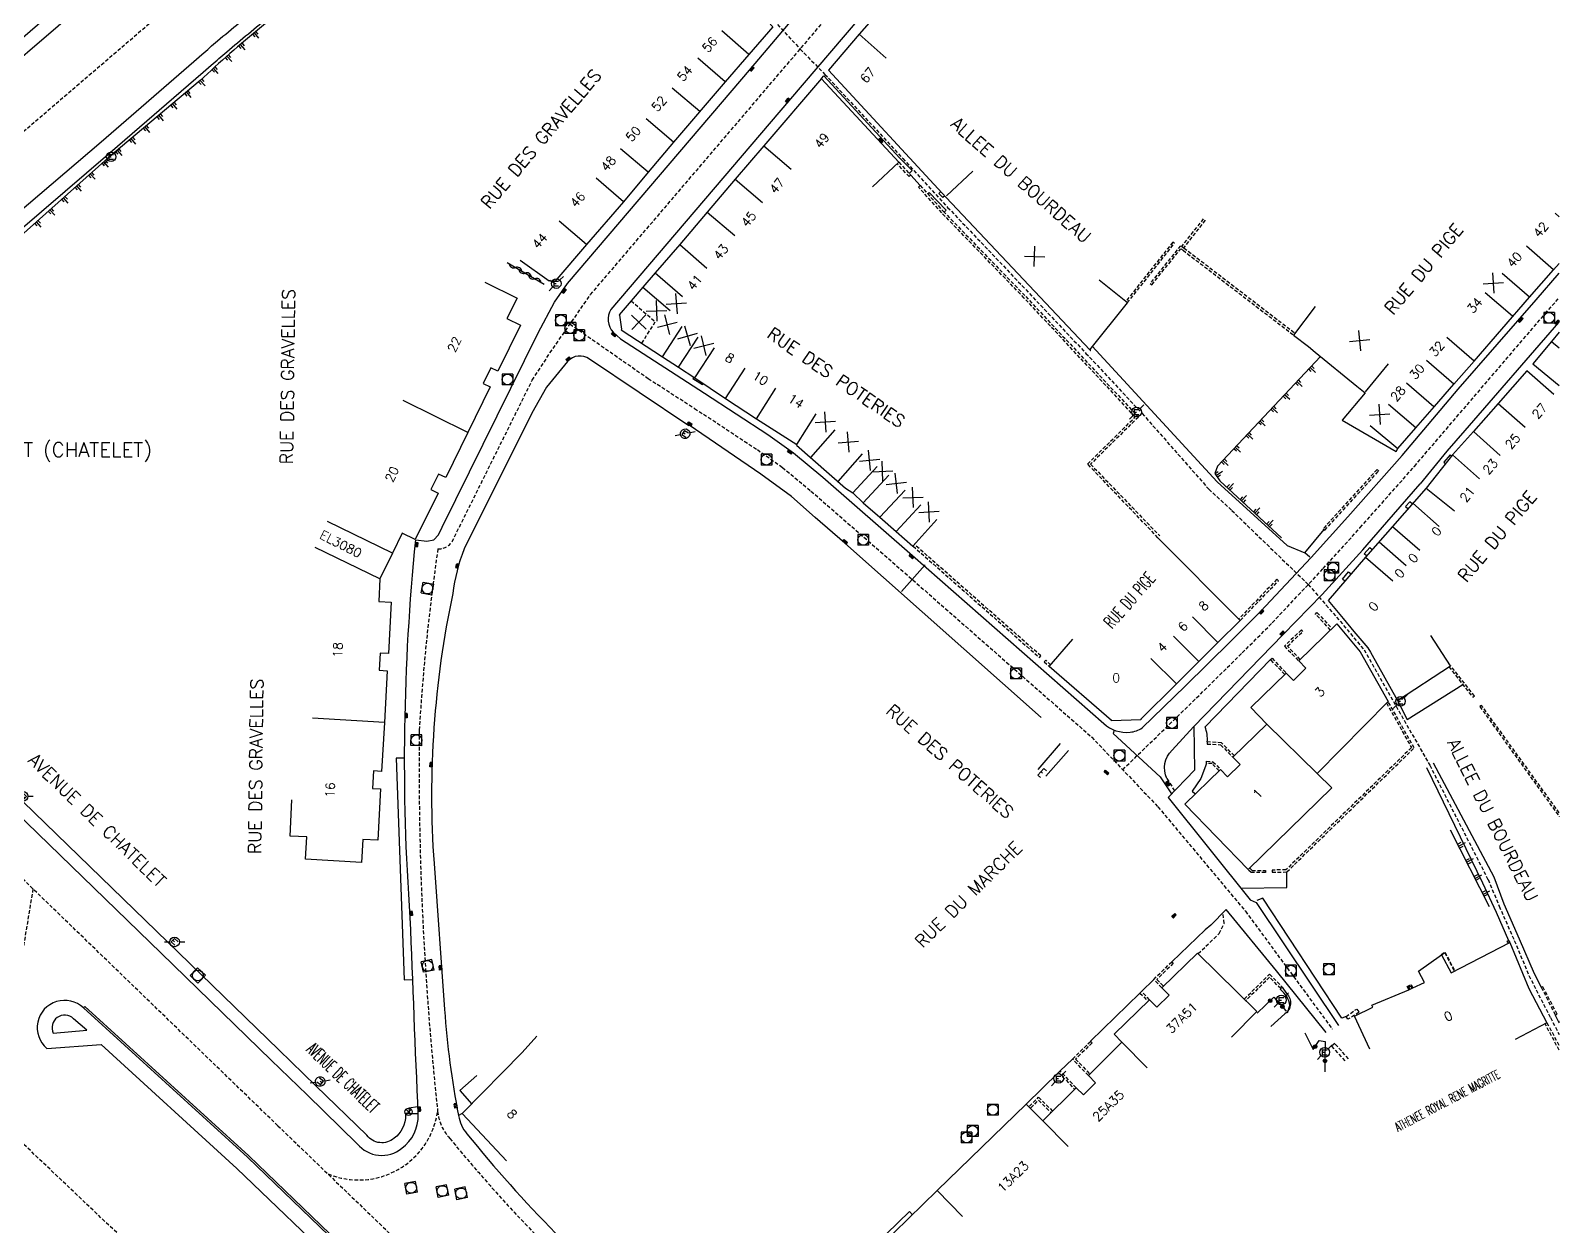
# Model space of a CAD drawing. Header units: millimetres. Extents: x 160000 to 161000, y 121000 to 122000.
# Drawn here: x 160788.1 to 161000, y 121656.1 to 121821.9 of the extents above; entities that cross this region are included whole.
import ezdxf
from ezdxf.enums import TextEntityAlignment as Align

# ---------------------------------------------------------------- set-up
doc = ezdxf.new("R2010")
doc.units = ezdxf.units.MM
doc.linetypes.add('DASHED', pattern=[0.75, 0.5, -0.25])
doc.layers.get('0').update_dxf_attribs({"linetype": 'CONTINUOUS'})
for name, color, linetype in [('W0001', 6, 'DASHED'), ('W0008', 7, 'CONTINUOUS'), ('W0100', 7, 'CONTINUOUS'), ('W0112', 1, 'DASHED'), ('W0211', 2, 'CONTINUOUS'), ('W0302', 3, 'CONTINUOUS'), ('W0310', 3, 'CONTINUOUS'), ('W0322', 7, 'CONTINUOUS'), ('W0334', 7, 'CONTINUOUS'), ('W0400', 7, 'CONTINUOUS'), ('W0420', 7, 'CONTINUOUS'), ('W0469', 7, 'CONTINUOUS'), ('W0471', 7, 'CONTINUOUS'), ('W0980', 7, 'CONTINUOUS'), ('W0984', 7, 'CONTINUOUS'), ('W0989', 7, 'CONTINUOUS'), ('W0991', 7, 'CONTINUOUS'), ('W1102', 7, 'CONTINUOUS')]:
    doc.layers.add(name, color=color, linetype=linetype)
doc.styles.get("Standard").update_dxf_attribs({"font": 'romans.shx', "width": 0.85})

# ---------------------------------------------------------------- blocks, each defined once
blk = doc.blocks.new('t211o')
at = {"color": 0, "linetype": 'Continuous'}
for p, q in [((-0.29, 0.5), (-0.29, 0)), ((0, 1), (0, 0)), ((0.29, 0.5), (0.29, 0))]:
    blk.add_line(p, q, dxfattribs=at)
blk = doc.blocks.new('T471')
for p, q in [((-0.333334, 0.333334), (-0.333334, -0.333334)), ((-0.333334, 0.333334), (0.333334, 0.333334)), ((-0.333334, 0), (0, 0)), ((0.500001, 0.500001), (1.000002, 1.000002)), ((-0.500001, -0.500001), (-1.000002, -1.000002)), ((-0.333334, -0.333334), (0.333334, -0.333334))]:
    blk.add_line(p, q)
blk.add_ellipse((0, 0), major_axis=(0.471405, 0.471405), ratio=1, start_param=5.4977871438, end_param=11.780972451)
blk = doc.blocks.new('T420')
for p, q in [((0.75, 0.75), (-0.75, 0.75)), ((-0.75, 0.75), (-0.75, -0.75)), ((0.75, 0.75), (0.75, -0.75)), ((0.75, -0.75), (-0.75, -0.75))]:
    blk.add_line(p, q)
blk.add_ellipse((0, 0), major_axis=(-0.53, 0.53), ratio=1, start_param=3.926991, end_param=10.210176)
blk = doc.blocks.new('T400')
for p, q in [((-0.15, 0.3), (0.15, 0.3)), ((-0.15, -0.25), (-0.15, 0.3)), ((-0.15, 0.15), (0.15, 0.15)), ((-0.15, 0), (0.15, 0)), ((0.15, 0.3), (0.15, -0.25)), ((-0.15, -0.15), (0.15, -0.15)), ((-0.15, -0.25), (-0.15, -0.3)), ((-0.15, -0.3), (0.15, -0.3)), ((0.15, -0.3), (0.15, -0.25))]:
    blk.add_line(p, q)
blk = doc.blocks.new('t991o')
at = {"color": 0, "linetype": 'Continuous'}
for p, q in [((-1, 1), (1, -1)), ((-1, -1), (1, 1))]:
    blk.add_line(p, q, dxfattribs=at)
blk = doc.blocks.new('t322o')
at = {"color": 0, "linetype": 'Continuous'}
for radius in [0.25, 0.15]:
    blk.add_circle((0, 0), radius, dxfattribs=at)
blk = doc.blocks.new('t310o')
at = {"color": 0, "linetype": 'Continuous'}
for centre, start, end in [((-0.5, 0.38), 216.8699, 323.1304), ((0.5, -0.37), 36.8699, 143.1303)]:
    blk.add_arc(centre, 0.625, start, end, dxfattribs=at)
blk = doc.blocks.new('T469')
at = {"color": 0, "linetype": 'Continuous', "flags": 128}
for points in [[(-0.35, 0.35), (0.35, -0.35)], [(-0.35, -0.35), (0.35, 0.35)]]:
    blk.add_lwpolyline(points, dxfattribs=at)
at = {"color": 0, "linetype": 'Continuous'}
blk.add_circle((0, 0), 0.5, dxfattribs=at)

msp = doc.modelspace()

# ---------------------------------------------------------------- linework, layer by layer
at = {"layer": 'W0001'}
for points in [[(160822.36, 121670.06), (160752.63, 121737.49), (160729.89, 121760.31), (160706.76, 121789.19), (160660.88, 121856.07), (160613.89, 121921.16), (160559.73, 122000, 0.083942)], [(160844.56, 121750, 0.248474), (160846.53, 121751.03), (160857.63, 121773.4), (160860.09, 121777.18), (160865.72, 121785.27), (160890.54, 121814.32), (160915.96, 121844.18), (160940.34, 121872.82), (160958.18, 121893.88), (160979.33, 121919.07)], [(160862.87, 121781.18), (160873.71, 121773.64), (160880.14, 121769.49), (160888.84, 121763.77), (160892.31, 121761.31), (160896.27, 121758.03), (160908.7, 121747.2), (160935.17, 121723.95, 0.001303), (160935.2, 121723.93), (160944.38, 121714.26), (160956.5, 121699.79), (160968.55, 121683.45)], [(160896.16, 121621.47), (160886.03, 121630.85, 0.037716), (160881.11, 121633.79, -0.05655), (160876.2, 121636.72, 0.000154), (160859.35, 121653.67, -0.022017), (160846.19, 121668.3, -0.158968), (160844.51, 121672.08, -0.029516), (160841.97, 121724.84, -0.022319), (160844.56, 121750)], [(160788.41, 121702.89), (160782.18, 121665.05, -0.453779), (160770.48, 121658.3), (160769.69, 121658.66), (160766.5, 121660), (160751.54, 121667.16), (160731.02, 121677.23), (160713.68, 121686.19), (160703.35, 121691.77), (160698.11, 121694.73), (160684.02, 121707.27)], [(160829.34, 121663.38, 0.491781), (160844.51, 121672.08, 0.491781)], [(160822.36, 121670.06), (160837.5, 121655.49, -0.322297), (160839.57, 121639.61, -0.408573), (160816.33, 121639.74)]]:
    msp.add_lwpolyline(points, format="xyb", dxfattribs=at)
at = {"layer": 'W0001', "flags": 128}
msp.add_lwpolyline([(160770.56, 121793.69), (160810.76, 121828.17), (160847.03, 121856.52)], dxfattribs=at)
at = {"layer": 'W0001'}
for points in [[(160867.76, 121848.55), (160882.47, 121832.63), (160894.78, 121819.29), (160898.21, 121815.79), (160909.01, 121804.12), (160915.22, 121797.35), (160920.89, 121791.41), (160934.39, 121777.12), (160942.2, 121768.77), (160951.43, 121758.28), (160954.61, 121755.34), (160965.22, 121745.08), (160969.62, 121739.99), (160972.95, 121736.03), (160982.06, 121720.02), (160990.14, 121704.17), (160991.68, 121700.5), (160993.78, 121695.72), (160995.81, 121690.87), (160996.81, 121688.89), (160998.78, 121685.05), (161000, 121682.69)], [(160979.93, 121761.45), (160998.06, 121782.62), (161000, 121784.84)], [(160939.49, 121719.41), (160949.72, 121729.35), (160956.06, 121735.6), (160960.22, 121739.77), (160967.29, 121747.28), (160972.41, 121752.96), (160979.93, 121761.45)], [(160816.33, 121639.74), (160783.19, 121671.23)]]:
    msp.add_lwpolyline(points, dxfattribs=at)
at = {"layer": 'W0008'}
for points in [[(160982.51, 121917.62), (160960.83, 121891.64), (160942.99, 121870.57), (160918.6, 121841.93), (160893.18, 121812.06), (160868.53, 121783.21, 0.319433), (160868.83, 121780.04), (160869.87, 121779.11), (160881.52, 121771.61), (160890.27, 121765.86), (160893.85, 121763.32), (160897.91, 121759.96), (160910.36, 121749.1), (160936.88, 121725.83, 0.222437), (160940.51, 121724.61, 0.128747), (160942.2, 121725.21), (160948.13, 121730.97), (160954.46, 121737.21), (160958.58, 121741.35), (160965.62, 121748.82), (160970.72, 121754.47), (160978.23, 121762.96)], [(160841.49, 121751.25), (160843.02, 121751.08), (160844.01, 121751.26), (160844.65, 121751.96), (160845.16, 121753.03), (160858.43, 121779.98), (160860.7, 121784.19), (160862.53, 121786.81), (160888.02, 121816.7), (160894.17, 121823.93), (160913.37, 121846.49), (160950.48, 121890.15), (160952.39, 121892.46, 0.155141), (160954.24, 121899.32, 0.20981), (160949.98, 121907.64, 0.217371), (160940.87, 121909.98), (160936.8, 121908.35), (160935.04, 121907.25), (160921.45, 121898.65), (160907.91, 121889.93), (160897.41, 121883.05), (160881.29, 121872.5)], [(160928.17, 121726.64), (160900.98, 121750.8), (160896.87, 121754.37), (160893.55, 121757.28), (160889.3, 121760.37), (160879.4, 121767.15), (160879.33, 121767.05), (160865.55, 121776.29, 0.404545), (160862.54, 121775.98), (160859.6, 121772.43), (160857.58, 121768.84), (160848.19, 121750)], [(160945.63, 121718.2, -0.330365), (160946.36, 121722.11), (160949.29, 121725.36), (160961.73, 121738.17), (160967.13, 121743.69), (160972.77, 121749.89), (160976.11, 121753.73), (160980.72, 121759.03)], [(160826.44, 121674.32), (160833.38, 121667.57, 0.419248), (160839.55, 121666.94, 0.246762), (160841.82, 121671.58, -0.000681), (160840.72, 121698.9, -0.043197), (160841.49, 121751.25)], [(160848.19, 121750, 0.066107), (160846.62, 121743.84, 0.07059), (160844.02, 121706.4), (160845.47, 121686.19, 0.030989), (160847.42, 121671.46, 0.140895), (160848.58, 121668.95, 0.02416), (160860.87, 121655.17, -0.00238), (160875.35, 121640.54, -0.000146)], [(160962.32, 121685.71), (160962.67, 121686.71, 0.190043), (160961.35, 121688.94), (160961.39, 121689.06)], [(160818.33, 121665.88), (160795.6, 121686.58), (160795.42, 121686.39, 1.025195), (160790.32, 121680.77)], [(160818.34, 121665.88), (160833.35, 121651.43, -0.2059), (160835.38, 121645.52), (160835.12, 121645.52, -0.387471), (160827.98, 121638.63, -0.257485), (160818.71, 121645.5)]]:
    msp.add_lwpolyline(points, format="xyb", dxfattribs=at)
at = {"layer": 'W0008', "flags": 128}
for points in [[(160775.77, 121787.61), (160797.85, 121806.45), (160810.72, 121817.55), (160811.83, 121818.54, -0.007066), (160814.01, 121820.43, -0.002609), (160820.02, 121825.44, -0.000048), (160828.86, 121832.72, -0.002604), (160829.03, 121832.85, -0.001658), (160832.74, 121835.82, -0.001107), (160838.31, 121840.24, -0.000556), (160843.39, 121844.23, -0.001358), (160845.47, 121845.85, -0.001431), (160848.3, 121848.03, -0.000708), (160854.03, 121852.42, -0.000768), (160858.65, 121855.92, -0.000946), (160862.4, 121858.76, -0.002163), (160865.94, 121861.39, -0.001104), (160872.92, 121866.52, -0.001607), (160874.47, 121867.65, -0.000465), (160879.87, 121871.54, -0.006435), (160880.93, 121872.27, -0.972995), (160880.94, 121872.26), (160880.94, 121872.26), (160881.29, 121872.5)], [(160777.09, 121786.08), (160799.13, 121804.96), (160812.02, 121816.07), (160813.14, 121817.07, -0.007066), (160815.28, 121818.92, -0.002609), (160821.28, 121823.92, -0.000048), (160830.12, 121831.2, -0.002604), (160830.26, 121831.32, -0.001658), (160833.96, 121834.28, -0.001107), (160839.53, 121838.69, -0.000556), (160844.6, 121842.68, -0.001358), (160846.68, 121844.3, -0.001431), (160849.5, 121846.47, -0.000708), (160855.23, 121850.85, -0.000768), (160859.83, 121854.35, -0.000946), (160863.58, 121857.18, -0.002163), (160867.11, 121859.81, -0.001104), (160874.08, 121864.93, -0.001607), (160875.63, 121866.05, -0.000465), (160881.02, 121869.94, -0.005137), (160881.83, 121870.5, 0.023772), (160881.99, 121870.6, 0.023772)]]:
    msp.add_lwpolyline(points, format="xyb", dxfattribs=at)
for points in [[(160799.41, 121831.6), (160764.2, 121801.1)], [(160800.72, 121830.09), (160765.36, 121799.75)]]:
    msp.add_lwpolyline(points, dxfattribs=at)
at = {"layer": 'W0008'}
for points in [[(160910.11, 121801.81), (160911.4, 121800.37)], [(160978.23, 121762.96), (160985.98, 121772.15), (160996.79, 121784.53), (161000, 121788.22)], [(161000, 121781.48), (160999.92, 121781.39), (160986.94, 121766.43), (160984.43, 121763.57), (160980.72, 121759.03)], [(160935.26, 121778.11), (160952.57, 121759.32), (160962.31, 121750.5), (160964.74, 121749.48)], [(160826.44, 121674.32), (160821.45, 121679.15), (160806.2, 121693.96), (160784.41, 121715.09), (160756.88, 121741.8)], [(160970.06, 121740.36), (160971.54, 121738.56)], [(160981.61, 121719.7), (160989.35, 121703.74), (160991.26, 121699.67), (160992.99, 121695.74)], [(160982.51, 121720.35), (160990.96, 121704.56), (160992.35, 121700.81), (160994.44, 121695.95), (160996.53, 121691.17), (160997.52, 121689.26)], [(160967.7, 121682.97), (160960.79, 121691.55), (160953.82, 121700.02), (160951.72, 121697.87), (160950.9, 121697.23), (160946.29, 121692.79)], [(160943.79, 121690.35), (160942.08, 121688.67)], [(160941.88, 121688.45), (160935.04, 121681.76)], [(160999.46, 121685.4), (160999.92, 121684.48)], [(160932.53, 121679.3), (160930.81, 121677.65)], [(160930.6, 121677.44), (160926.1, 121673.06)], [(160895.49, 121644.11), (160909.92, 121658.16), (160910.35, 121657.72)]]:
    msp.add_lwpolyline(points, dxfattribs=at)
at = {"layer": 'W0100'}
for points in [[(160926.13, 121848.48), (160922.19, 121843.79), (160918.44, 121839.33), (160911.24, 121830.77), (160902.94, 121821.34), (160898.71, 121816.39), (160915.02, 121798.74), (160934.92, 121777.6), (160940.14, 121784.11), (160936.24, 121787.24)], [(160878.84, 121829.25), (160881.91, 121832.11), (160890.98, 121822.37), (160887.67, 121818.52), (160884.37, 121814.77), (160877.23, 121806.39), (160873.68, 121802.21), (160870.27, 121798.14), (160865.15, 121792.2), (160860.77, 121787.07), (160860.63, 121787.18), (160860.42, 121786.94), (160860.06, 121787.2), (160859.98, 121787.13), (160855.97, 121789.99)], [(160897.71, 121815.2), (160889.72, 121805.9), (160885.75, 121801.24), (160881.89, 121796.68), (160878.07, 121792.19), (160874.69, 121788.28), (160872.98, 121786.31), (160871.33, 121784.41), (160869.66, 121782.47), (160869.73, 121782.41), (160870.02, 121780.47), (160869.98, 121780.39), (160875.68, 121776.65), (160877.9, 121775.2), (160880.15, 121773.71), (160884.41, 121770.86), (160888.73, 121768.06), (160894.31, 121764.5), (160894.25, 121764.41), (160901.06, 121758.41), (160902.06, 121757.77), (160903.53, 121756.41), (160905.83, 121754.41), (160908.1, 121752.42), (160910.41, 121750.38), (160913.7, 121754.11)], [(160897.72, 121815.18), (160908.45, 121803.61), (160904.79, 121800.21)], [(160973.79, 121767.13), (160977.64, 121763.93), (160980.15, 121766.78), (160982.71, 121769.77), (160985.4, 121772.86), (160988.2, 121776.05), (160995.89, 121784.92), (160999.23, 121788.7), (161000, 121789.58)], [(160966.19, 121783.63), (160963.15, 121779.66), (160965.24, 121778.05), (160966.17, 121777.29), (160971.97, 121772.57), (160973.1, 121771.65), (160969.9, 121767.87), (160977.39, 121763.51), (160977.64, 121763.93)], [(161000, 121780.04), (160998.94, 121778.76), (160996.37, 121775.68), (161000, 121772.65)], [(160999.26, 121771.41), (160995.5, 121774.71), (160991.54, 121770.18), (160988.1, 121766.3), (160985.23, 121763.07), (160981.54, 121758.41), (160985.47, 121755.31)], [(160981.54, 121758.41), (160976.9, 121753.12), (160973.17, 121748.87), (160967.96, 121742.87), (160970.06, 121740.36)], [(160952.7, 121737.03), (160955.78, 121740.1), (160944.37, 121751.57)], [(160949.17, 121740.58), (160952.7, 121737.03), (160950.04, 121734.4), (160946.51, 121737.94)], [(160971.54, 121738.56), (160973.48, 121736.31), (160973.86, 121735.69), (160977.6, 121729.01), (160984.95, 121733.81), (160982.21, 121738)], [(160943.4, 121734.83), (160946.93, 121731.29), (160941.99, 121726.4), (160941.98, 121726.33), (160937.94, 121726.17), (160937.93, 121726.21), (160929.29, 121733.7), (160932.57, 121737.48)], [(160946.93, 121731.29), (160950.04, 121734.4)], [(160895.97, 121643.6), (160901.67, 121649.2), (160905.84, 121653.32), (160913.78, 121661.07), (160926.1, 121673.06), (160928.42, 121670.74), (160933.03, 121675.33), (160934.04, 121674.32), (160935.74, 121676.01), (160934.73, 121677.02), (160939.38, 121681.65), (160938.29, 121682.74), (160943.21, 121687.53), (160944.21, 121686.51), (160945.91, 121688.16), (160944.91, 121689.19), (160949.85, 121694), (160958.09, 121685.9), (160954.58, 121682.34)], [(160983.7, 121693.73), (160985.01, 121691.23), (160993.14, 121695.44), (160995.81, 121689.06), (160998.3, 121684.33), (160993.88, 121681.99)], [(160973.75, 121680.69), (160971.61, 121685.24), (160974.15, 121686.48), (160974.04, 121686.75), (160979.17, 121688.9), (160979.71, 121689.17), (160981.33, 121689.93), (160980.48, 121691.49), (160983.7, 121693.73), (160983.66, 121693.79)], [(160856.23, 121680.21), (160858.26, 121682.46)], [(160847.97, 121671.79), (160856.23, 121680.21)], [(160847.96, 121671.72), (160854.06, 121665.21)]]:
    msp.add_lwpolyline(points, dxfattribs=at)
at = {"layer": 'W0100', "flags": 128}
for points in [[(160851.04, 121786.98), (160855.52, 121784.78), (160854.13, 121781.95), (160856, 121781.03), (160852.86, 121774.63), (160851.88, 121775.11), (160850.83, 121772.96), (160851.81, 121772.48), (160848.71, 121766.16), (160845.63, 121759.89), (160844.64, 121760.38), (160843.59, 121758.25), (160844.59, 121757.76), (160841.42, 121751.31), (160839.58, 121752.21), (160838.25, 121749.42), (160836.52, 121745.85), (160836.34, 121742.71), (160838.09, 121742.61), (160837.68, 121735.53), (160836.56, 121735.58), (160836.42, 121733.19), (160837.54, 121733.12), (160837.13, 121725.97), (160836.75, 121719.16), (160835.63, 121719.23), (160835.5, 121716.82), (160836.6, 121716.77), (160836.21, 121709.62), (160834.15, 121709.73), (160833.97, 121706.55), (160826.2, 121707.01)], [(160826.2, 121706.99), (160826.37, 121710.1), (160824.05, 121710.21), (160824.3, 121715.21)]]:
    msp.add_lwpolyline(points, dxfattribs=at)
at = {"layer": 'W0100'}
msp.add_lwpolyline([(160963.89, 121734.48), (160969.18, 121739.62), (160972.41, 121735.74), (160976.28, 121728.88), (160966.45, 121718.87), (160968.47, 121716.88), (160956.87, 121705.58), (160948.12, 121714.63), (160953.05, 121719.44), (160954.04, 121718.42), (160955.76, 121720.11), (160954.77, 121721.13), (160959.47, 121725.72), (160957.24, 121728.01), (160962.16, 121732.79), (160963.15, 121731.77), (160964.88, 121733.46)], close=True, dxfattribs=at)
at = {"layer": 'W0112'}
for points in [[(160908.45, 121803.6), (160910.11, 121801.81), (160909.89, 121801.61), (160908.23, 121803.4)], [(160944.37, 121751.57), (160934.61, 121761.78), (160941.24, 121768.3), (160925.83, 121784.79), (160914.41, 121796.59), (160911.18, 121800.17), (160911.4, 121800.37), (160914.63, 121796.8), (160926.04, 121785), (160941.66, 121768.29), (160935.03, 121761.76), (160944.62, 121751.82)], [(160950.66, 121795.76), (160947.63, 121791.94)], [(160950.92, 121795.56), (160947.95, 121791.81)], [(160940.13, 121784.11), (160946.65, 121792.34), (160946.42, 121792.52), (160939.9, 121784.3)], [(160963.26, 121779.96), (160948.03, 121791.65), (160947.5, 121792.03), (160943.29, 121786.82), (160943.52, 121786.63), (160947.55, 121791.62), (160947.85, 121791.41), (160963.08, 121779.73)], [(160871.33, 121784.41), (160874.69, 121781.5)], [(160872.83, 121778.52), (160874.69, 121781.5)], [(160934.92, 121777.6), (160935.04, 121777.5), (160935.06, 121777.53), (160934.94, 121777.62)], [(160910.42, 121750.4), (160927.94, 121734.96), (160928.13, 121735.19), (160910.62, 121750.62)], [(160955.78, 121740.1), (160961.09, 121745.6), (160960.87, 121745.81), (160955.59, 121740.3)], [(160968.31, 121738.77), (160966.2, 121740.98), (160966.42, 121741.18), (160968.52, 121738.98)], [(160964.11, 121734.68), (160962.33, 121736.53), (160964.47, 121738.57), (160964.26, 121738.79), (160961.91, 121736.54), (160963.89, 121734.48)], [(160929.5, 121733.94), (160928.81, 121734.58), (160928.61, 121734.36), (160929.3, 121733.71)], [(160961.96, 121732.6), (160960, 121734.67), (160960.19, 121734.86), (160962.16, 121732.79)], [(160984.72, 121733.67), (160988.03, 121729.45), (160988.27, 121729.63), (160984.95, 121733.81)], [(160976.06, 121728.66), (160979.52, 121722.47), (160962.12, 121705.54), (160960.21, 121705.49), (160960.22, 121705.19), (160962.25, 121705.24), (160979.9, 121722.42), (160976.28, 121728.88)], [(161000, 121713.44), (160989.24, 121728.32), (160989, 121728.15), (161000, 121712.93)], [(160954.98, 121721.33), (160953.18, 121723.14), (160951.21, 121723.26), (160951.21, 121722.97), (160953.05, 121722.86), (160954.77, 121721.13)], [(160952.85, 121719.25), (160951.87, 121720.25), (160951.1, 121720.29), (160951.11, 121720.57), (160952, 121720.52), (160953.05, 121719.44)], [(160945.63, 121718.2), (160946.68, 121716.47)], [(160957.09, 121705.79), (160957.42, 121705.45), (160959.27, 121705.44), (160959.27, 121705.14), (160957.3, 121705.15), (160956.87, 121705.58)], [(160949.95, 121693.91), (160952.87, 121696.7), (160953.56, 121698.11), (160953.39, 121699.43)], [(160983.66, 121693.79), (160984.16, 121694.14), (160985.54, 121691.5)], [(160983.7, 121693.73), (160984.13, 121694.03), (160985.47, 121691.47)], [(160992.96, 121695.35), (160992.81, 121695.65), (160992.99, 121695.74), (160993.14, 121695.44)], [(160944.91, 121689.19), (160943.79, 121690.35), (160946.29, 121692.79), (160946.5, 121692.58), (160944.22, 121690.34), (160945.13, 121689.4)], [(160956.34, 121687.62), (160959.85, 121691.06), (160961.61, 121689.27), (160961.39, 121689.06), (160959.85, 121690.64), (160956.55, 121687.41)], [(160943.21, 121687.53), (160942.08, 121688.67), (160941.88, 121688.45), (160943, 121687.32)], [(160979.17, 121688.9), (160978.94, 121689.36), (160979.47, 121689.63), (160979.71, 121689.17)], [(160979.3, 121688.97), (160979.14, 121689.29), (160979.41, 121689.43), (160979.58, 121689.1)], [(161000, 121680.54), (160998.05, 121684.19)], [(160998.3, 121684.33), (161000, 121681.16)], [(161000, 121684.52), (160999.92, 121684.48), (161000, 121684.33)], [(160934.73, 121677.02), (160932.53, 121679.3), (160935.04, 121681.76), (160935.25, 121681.55), (160932.95, 121679.3), (160934.94, 121677.23)], [(160970.81, 121679.35), (160968.89, 121681.46), (160968.44, 121681.11), (160970.39, 121678.97)], [(160933.03, 121675.33), (160930.81, 121677.65), (160930.6, 121677.44), (160932.82, 121675.12)], [(160926.56, 121672.75), (160927.82, 121674.01), (160929.77, 121672.08)], [(160926.77, 121672.54), (160927.82, 121673.59), (160929.56, 121671.87)]]:
    msp.add_lwpolyline(points, dxfattribs=at)
for points in [[(160967.52, 121752.61), (160974.98, 121760.81), (160974.75, 121761.01), (160967.3, 121752.81)], [(160997.73, 121689.32), (160997.52, 121689.26), (160999.46, 121685.4), (160999.72, 121685.54)], [(160970.45, 121685.21), (160971.93, 121686.23), (160972.26, 121685.79), (160970.72, 121684.81)]]:
    msp.add_lwpolyline(points, close=True, dxfattribs=at)
at = {"layer": 'W0211'}
for points in [[(160966.9, 121776.7), (160952.61, 121761.46), (160952.28, 121760.48), (160952.94, 121759.47), (160961.49, 121751.56)], [(160990.36, 121700.38), (160984.93, 121711.04)]]:
    msp.add_lwpolyline(points, dxfattribs=at)
at = {"layer": 'W0302', "flags": 128}
msp.add_lwpolyline([(160882.04, 121870.54, 0.000067), (160880.81, 121869.64, 0.000345), (160880.57, 121869.46, 0.000031), (160873.94, 121864.58, 0.001585), (160873.81, 121864.48, 0.004237), (160871.59, 121862.79, -0.001204), (160863.82, 121856.81, -0.000536), (160859.8, 121853.74, 0.00059), (160856.15, 121850.95, 0.010088), (160852.54, 121848.07, -0.007489), (160847.7, 121844.16, -0.012158), (160843.19, 121840.8, 0.01475), (160839.48, 121838.01, 0.005291), (160836.24, 121835.37, -0.003992), (160831.96, 121831.85, -0.002165), (160829.79, 121830.11, 0.000589), (160821.79, 121823.74, 0.008098), (160817.32, 121820.06, 0.008344), (160813.11, 121816.34), (160811.58, 121814.95), (160798.81, 121804.18), (160777.69, 121785.38)], format="xyb", dxfattribs=at)
at = {"layer": 'W0310'}
msp.add_lwpolyline([(160854.15, 121789.69), (160859.3, 121786.69)], dxfattribs=at)
at = {"layer": 'W0322'}
for points in [[(160958.13, 121685.64), (160960.44, 121687.88), (160962.17, 121685.95)], [(160964.72, 121682.95), (160965.89, 121680.63), (160966.74, 121681.87), (160967.57, 121681.75), (160967.53, 121679.05), (160967.5, 121677.55)]]:
    msp.add_lwpolyline(points, dxfattribs=at)
at = {"layer": 'W0334'}
for points in [[(160897.71, 121815.2), (160898.04, 121815.57), (160908.61, 121804.16), (160910.31, 121802.46), (160909.88, 121802.06)], [(160912.44, 121799.23), (160912.66, 121799.43), (160915, 121796.98), (160914.72, 121796.71)], [(160914.82, 121798.97), (160914.55, 121798.72), (160914.02, 121799.28), (160914.29, 121799.53)], [(160880.02, 121773.8), (160879.9, 121773.62), (160881.23, 121772.78), (160881.32, 121772.93)], [(160985.06, 121762.86), (160984.87, 121763.04), (160984.02, 121762.02), (160984.27, 121761.8)], [(160979.64, 121756.25), (160979.28, 121756.56), (160978.69, 121755.89), (160979.05, 121755.57)], [(160965.43, 121748.88), (160964.74, 121749.48), (160967.42, 121752.69)], [(160973.31, 121749.04), (160972.98, 121749.33), (160973.75, 121750.21), (160974.08, 121749.91)], [(160908.83, 121744.09), (160912.12, 121747.81)], [(160970.29, 121745.56), (160969.98, 121745.83), (160970.81, 121746.83), (160971.14, 121746.54)], [(160827.65, 121675.58), (160822.48, 121680.56), (160757.73, 121743.39)], [(160977.6, 121729.01), (160978.93, 121726.36), (160986.66, 121731.2)], [(160938.3, 121724.89), (160938.18, 121724.44), (160944.69, 121718.4), (160946.24, 121716.06)], [(160949.35, 121725.43), (160949.43, 121719.36), (160945.79, 121715.54), (160957.18, 121701.38), (160957.99, 121701.02), (160969.41, 121683.93)], [(160839.94, 121721.01), (160838.78, 121721.01), (160839.89, 121690.28), (160841.05, 121690.33)], [(160951.1, 121720.29), (160950.33, 121718.17), (160949.14, 121716.43), (160949.5, 121716.1)], [(160955.9, 121702.98), (160962.23, 121703.1), (160962.24, 121705.18)], [(160970.45, 121685.21), (160969.89, 121684.98), (160958.93, 121701.6), (160958.1, 121701.29)], [(160818.15, 121665.69), (160795.42, 121686.39)], [(160790.32, 121680.77), (160797.85, 121681.34), (160816.68, 121664.15)], [(160849.96, 121677.02), (160847.59, 121674.94), (160849.24, 121673.07)], [(160840.62, 121671.76), (160841.81, 121671.75)], [(160847.93, 121671.75), (160847.42, 121671.46)], [(160816.68, 121664.15), (160831.22, 121650.19), (160821.24, 121650.2), (160818.71, 121645.5)]]:
    msp.add_lwpolyline(points, dxfattribs=at)
for points in [[(160951.21, 121723.26, 0.113381), (160950.92, 121725.33), (160960, 121734.67)], [(160961.61, 121689.27), (160962.22, 121688.38, -0.459033), (160961.97, 121685.56), (160960.01, 121683.83)], [(160841.77, 121672.67), (160840.52, 121672.48), (160840.62, 121671.76), (160840.05, 121671.74, 0.000005), (160840.06, 121671.52, -0.249781), (160838.47, 121668.32, -0.436001), (160834.7, 121668.75), (160827.65, 121675.58)], [(160818.15, 121665.69), (160833.16, 121651.25, -0.197123), (160835.12, 121645.52)]]:
    msp.add_lwpolyline(points, format="xyb", dxfattribs=at)
msp.add_lwpolyline([(160795.87, 121683.3), (160794.03, 121684.9, 0.824524), (160791.21, 121682.89)], format="xyb", close=True, dxfattribs=at)
at = {"layer": 'W1102'}
for p, q in [((160887.67, 121818.52), (160883.91, 121821.82)), ((160902.94, 121821.34), (160906.69, 121818.04)), ((160884.37, 121814.77), (160880.57, 121818.01)), ((160880.85, 121810.64), (160877.05, 121813.88)), ((160877.23, 121806.39), (160873.42, 121809.63)), ((160873.68, 121802.21), (160869.87, 121805.45)), ((160889.72, 121805.9), (160893.52, 121802.66)), ((160918.72, 121802.36), (160915.06, 121798.95)), ((160870.27, 121798.14), (160866.48, 121801.41)), ((160885.75, 121801.24), (160889.57, 121798.01)), ((160881.89, 121796.68), (160885.7, 121793.45)), ((161000, 121796.05), (160999.43, 121796.54)), ((160865.15, 121792.2), (160861.36, 121795.46)), ((160878.07, 121792.19), (160881.85, 121788.92)), ((160999.23, 121788.7), (160995.46, 121791.98)), ((160874.69, 121788.28), (160878.47, 121785.01)), ((160995.89, 121784.92), (160992.11, 121788.2)), ((160872.98, 121786.31), (160876.76, 121783.04)), ((160989.75, 121785.57), (160993.54, 121782.3)), ((160875.68, 121776.65), (160878.42, 121780.83)), ((160877.9, 121775.2), (160880.65, 121779.37)), ((160988.2, 121776.05), (160984.42, 121779.32)), ((160880.15, 121773.71), (160882.91, 121777.89)), ((160998.94, 121778.76), (161000, 121777.87)), ((160884.41, 121770.86), (160887.13, 121775.05)), ((160976.29, 121775.67), (160973.11, 121771.8)), ((160985.4, 121772.86), (160981.62, 121776.14)), ((160978.82, 121773.01), (160982.6, 121769.74)), ((160888.73, 121768.06), (160891.42, 121772.27)), ((160894.31, 121764.5), (160896.99, 121768.72)), ((160980.13, 121766.81), (160976.36, 121770.04)), ((160991.54, 121770.18), (160995.3, 121766.89)), ((160899.57, 121766.51), (160896.2, 121762.69)), ((160988.1, 121766.3), (160991.84, 121762.97)), ((160903.39, 121763.21), (160899.99, 121759.35)), ((160985.23, 121763.07), (160988.96, 121759.74)), ((160902.06, 121757.77), (160905.45, 121761.44)), ((160903.53, 121756.41), (160907.08, 121760.24)), ((160905.83, 121754.41), (160909.32, 121758.17)), ((160908.1, 121752.42), (160911.52, 121756.13)), ((160983.38, 121753.12), (160979.72, 121756.34)), ((160976.9, 121753.12), (160980.66, 121749.82)), ((160975.03, 121751), (160978.79, 121747.7)), ((160973.17, 121748.87), (160976.92, 121745.57)), ((160927.75, 121719.45), (160930.87, 121723.02)), ((160928.84, 121718.5), (160931.96, 121722.06)), ((160928.42, 121670.74), (160931.95, 121667.2)), ((160913.79, 121661.07), (160917.27, 121657.5))]:
    msp.add_line(p, q, dxfattribs=at)
at = {"layer": 'W1102', "flags": 128}
for points in [[(160848.71, 121766.16), (160839.73, 121770.57)], [(160838.25, 121749.42), (160829.25, 121753.79)], [(160836.52, 121745.85), (160827.52, 121750.22)], [(160837.13, 121725.97), (160827.15, 121726.55)], [(160959.47, 121725.72), (160966.45, 121718.87)], [(160942.87, 121678.08), (160939.38, 121681.65)]]:
    msp.add_lwpolyline(points, dxfattribs=at)

# ---------------------------------------------------------------- block references
at = {"layer": 'W0211'}
for p, rotation in [((160819.11, 121821.56), 219.6975475155585), ((160817.19, 121819.95), 220.5017390880436), ((160815.31, 121818.31), 221.3518816172355), ((160811.59, 121814.96), 222.3553744232752), ((160813.44, 121816.64), 222.2020241464276), ((160809.68, 121813.35), 220.1308499659164), ((160807.77, 121811.74), 220.1308499659164), ((160803.95, 121808.51), 220.1308499659164), ((160805.86, 121810.12), 220.1308499659164), ((160802.04, 121806.9), 220.1308499659164), ((160800.12, 121805.29), 220.1308499659164), ((160796.36, 121802), 221.6740774066092), ((160798.23, 121803.66), 221.6740774066092), ((160794.49, 121800.34), 221.6740774066092), ((160792.63, 121798.68), 221.6740774066092), ((160790.76, 121797.01), 221.6740774066092), ((160788.89, 121795.35), 221.6740774066092), ((160965.47, 121775.17), 226.8378407554957), ((160963.64, 121773.22), 226.8378407554957), ((160961.93, 121771.39), 226.8378407554957), ((160960.22, 121769.57), 226.8378407554957), ((160956.8, 121765.92), 226.8378407554957), ((160958.51, 121767.75), 226.8378407554957), ((160955.09, 121764.1), 226.8378407554957), ((160953.38, 121762.28), 226.8378407554957), ((160952.47, 121760.19), 303.2606927874933), ((160954.15, 121758.36), 317.2201852722595), ((160955.98, 121756.66), 317.2201852722595), ((160957.82, 121754.96), 317.2201852722595), ((160959.65, 121753.26), 317.2201852722595), ((160986.07, 121708.81), 296.978362719939), ((160987.2, 121706.58), 296.978362719939), ((160988.34, 121704.35), 296.978362719939), ((160989.47, 121702.13), 296.978362719939)]:
    msp.add_blockref('t211o', p, dxfattribs=dict(at, rotation=rotation))
at = {"layer": 'W0310', "rotation": 329.7504977424385}
for p in [(160855.31, 121789.01), (160856.64, 121788.24), (160857.97, 121787.46)]:
    msp.add_blockref('t310o', p, dxfattribs=at)
at = {"layer": 'W0322'}
for p, rotation in [((160959.93, 121687.38), 44.02053461218608), ((160961.63, 121686.55), 311.7826008190495), ((160966.16, 121681.03), 309.6327150672747), ((160967.53, 121679.05), 42.15001171517881)]:
    msp.add_blockref('t322o', p, dxfattribs=dict(at, rotation=rotation))
at = {"layer": 'W0400'}
for p, rotation in [((160888.1, 121816.55), 319.2483897511474), ((160893.03, 121812.16), 139.7054887565598), ((160905.9, 121806.6), 43.03248582972683), ((160862.03, 121785.81), 324.9385003500815), ((160994.57, 121781.73), 138.7584309234651), ((160994.69, 121781.81), 318.5123729972794), ((160999.72, 121781.39), 138.7584309234651), ((160868.95, 121779.71), 48.42009558153447), ((160862.63, 121776.33), 131.2563328034964), ((160879.49, 121767.33), 55.81105098411501), ((160893.37, 121763.44), 54.98742658400552), ((160901.02, 121751), 49.69724923970206), ((160841.59, 121750.63), 355.0514764422813), ((160910.2, 121748.95), 48.71240489421977), ((160847.23, 121747.66), 344.1324148640351), ((160958.74, 121741.29), 316.1699687466559), ((160961.61, 121738.31), 135.3901141030846), ((160840.16, 121726.89), 179.3356841944966), ((160843.6, 121720.1), 178.3146989375257), ((160937.25, 121719.02), 48.22378701680654), ((160945.77, 121717.52), 30.2030592728644), ((160840.84, 121699.47), 183.4496829487065), ((160946.6, 121699.18), 313.3110681084612), ((160844.91, 121691.95), 184.8444597706945), ((160847.01, 121672.82), 191.3260929366433), ((160841.96, 121672.38), 2.242864015274106)]:
    msp.add_blockref('T400', p, dxfattribs=dict(at, rotation=rotation))
at = {"layer": 'W0420'}
for p in [(160861.6, 121781.69), (160862.92, 121780.63), (160998.6, 121782.04), (160864.14, 121779.62), (160854.2, 121773.5), (160890.1, 121762.39), (160903.52, 121751.27), (160968.16, 121746.36), (160968.66, 121747.38), (160924.69, 121732.74), (160946.31, 121725.88), (160939.03, 121721.36), (160962.8, 121691.55), (160968.07, 121691.73), (160921.49, 121672.27), (160917.84, 121668.44), (160918.68, 121669.32)]:
    msp.add_blockref('T420', p, dxfattribs=at)
for p, rotation in [((160843.11, 121744.51), 168.940356266034), ((160841.57, 121723.49), 269.014427912443), ((160811.26, 121690.89), 316.1025502435785), ((160843.13, 121692.21), 281.330440211931), ((160840.85, 121661.46), 281.087071125544), ((160845.17, 121661.01), 281.087071125544), ((160847.76, 121660.69), 281.087071125544)]:
    msp.add_blockref('T420', p, dxfattribs=dict(at, rotation=rotation))
at = {"layer": 'W0469'}
msp.add_blockref('T469', (160840.49, 121671.98), dxfattribs=at)
at = {"layer": 'W0471'}
for p in [(160799.25, 121804.36), (160860.96, 121786.79), (160941.41, 121768.98), (160978, 121728.89), (160961.49, 121687.48), (160967.48, 121680.24), (160930.6, 121676.61)]:
    msp.add_blockref('T471', p, dxfattribs=at)
for p, rotation in [((160878.83, 121765.98), 327.1163403680195), ((160787.03, 121715.71), 135.8405987713896), ((160808.05, 121695.54), 316.1025502435785), ((160828.22, 121676.18), 144.610214336402)]:
    msp.add_blockref('T471', p, dxfattribs=dict(at, rotation=rotation))
at = {"layer": 'W0991'}
for p, rotation in [((160927.27, 121790.55), 43.29913379245939), ((160990.86, 121786.85), 319.0793939696722), ((160877.61, 121784.02), 319.0681921186776), ((160874.86, 121783.01), 316.3109443697797), ((160872.41, 121781.43), 271.5766522368323), ((160876.36, 121781.09), 59.66621871784696), ((160879.19, 121779.51), 60.94991593536244), ((160881.41, 121778.19), 58.75370248297932), ((160972.36, 121778.88), 50.63305523321454), ((160898.28, 121767.61), 48.60850422969869), ((160975.13, 121768.65), 48.62042336423604), ((160901.46, 121764.84), 49.92394214605601), ((160904.4, 121762.3), 50.48757008365194), ((160906.19, 121760.76), 47.21712921402514), ((160908.12, 121759.12), 51.45182231181541), ((160910.42, 121757.15), 47.21712921320619), ((160912.64, 121755.14), 48.49976018855177)]:
    msp.add_blockref('t991o', p, dxfattribs=dict(at, rotation=rotation))

# ---------------------------------------------------------------- texts
at = {"layer": 'W0980'}
msp.add_text('CHATELET (CHATELET)', height=2, dxfattribs=at).set_placement((160790.32, 121763.61), align=Align.MIDDLE)
at = {"layer": 'W0984'}
for s, rotation, p in [('56', 48.4241, (160882.24, 121819.92)), ('54', 48.4241, (160878.78, 121815.92)), ('67', 50.0858, (160904.13, 121815.67)), ('52', 48.4241, (160875.21, 121811.72)), ('50', 48.4241, (160871.64, 121807.54)), ('49', 50.0858, (160897.77, 121806.6)), ('48', 48.4241, (160868.17, 121803.43)), ('47', 50.0858, (160891.55, 121800.34)), ('46', 48.4241, (160863.92, 121798.43)), ('45', 50.0858, (160887.64, 121795.73)), ('44', 48.4241, (160858.67, 121792.72)), ('42', 48.9713, (160997.45, 121794.27)), ('43', 50.0858, (160883.78, 121791.18)), ('40', 48.9713, (160993.8, 121790.1)), ('41', 50.0858, (160880.16, 121786.96)), ('34', 48.9713, (160988.28, 121783.78)), ('8', 327.4407, (160885.02, 121776.47)), ('32', 48.9713, (160983.03, 121777.75)), ('30', 48.9713, (160980.28, 121774.59)), ('10', 327.4407, (160889.27, 121773.66)), ('28', 48.9713, (160977.65, 121771.55)), ('14', 327.4407, (160894.2, 121770.5)), ('27', 48.3256, (160997.28, 121769.14)), ('25', 48.3256, (160993.56, 121764.93)), ('23', 48.3256, (160990.45, 121761.42)), ('21', 51.6827, (160987.26, 121757.58)), ('EL3080', 333.1658, (160831.09, 121750.69)), ('0', 48.9084, (160983, 121752.45)), ('0', 48.9084, (160979.75, 121748.74)), ('0', 48.9084, (160977.88, 121746.62)), ('8', 45.1691, (160950.71, 121742.12)), ('0', 48.9084, (160974.25, 121742.04)), ('6', 45.1691, (160947.84, 121739.26)), ('4', 45.1691, (160944.95, 121736.38)), ('0', 0.2048, (160938.58, 121732.14)), ('0', 25.1917, (160984.62, 121685.25))]:
    msp.add_text(s, height=1.25, rotation=rotation, dxfattribs=at).set_placement(p, align=Align.MIDDLE)
for s, rotation, width, p in [('E', 318.8326, 0.7, (160928.3, 121718.97)), ('ATHENEE ROYAL RENE MAGRITTE', 27.8488, 0.6, (160984.5, 121673.53))]:
    msp.add_text(s, height=1.25, rotation=rotation, dxfattribs=dict(at, width=width)).set_placement(p, align=Align.MIDDLE)
at = {"layer": 'W0989'}
for s, rotation, p in [('RUE DES GRAVELLES', 49.92, (160858.85, 121806.85)), ('ALLEE DU BOURDEAU', 318.5553, (160925.39, 121801.15)), ('RUE DU PIGE', 50.2517, (160981.23, 121788.84)), ('RUE DES GRAVELLES', 89.3117, (160823.71, 121773.91)), ('RUE DES POTERIES', 325.4318, (160899.78, 121773.78)), ('RUE DU PIGE', 50.2517, (160991.41, 121751.77)), ('RUE DES GRAVELLES', 89.3117, (160819.31, 121719.88)), ('RUE DES POTERIES', 318.6177, (160915.55, 121720.57)), ('ALLEE DU BOURDEAU', 296.7174, (160990.8, 121712.46)), ('AVENUE DE CHATELET', 315.9604, (160797.32, 121712.39)), ('RUE DU MARCHE', 44.7047, (160918.11, 121702.11))]:
    msp.add_text(s, height=1.75, rotation=rotation, dxfattribs=at).set_placement(p, align=Align.MIDDLE)
for s, rotation, width, p in [('RUE DU PIGE', 48.7584, 0.6, (160940.42, 121742.91)), ('AVENUE DE CHATELET', 316.1003, 0.5, (160831.39, 121676.72))]:
    msp.add_text(s, height=1.75, rotation=rotation, dxfattribs=dict(at, width=width)).set_placement(p, align=Align.MIDDLE)
at = {"layer": 'W0991'}
for s, rotation, p in [('22', 64.1565, (160846.84, 121778.36)), ('20', 64.4677, (160838.18, 121760.36)), ('18', 86.9319, (160830.66, 121736.01)), ('3', 45.692, (160966.82, 121730.2)), ('16', 86.8202, (160829.6, 121716.59)), ('1', 45.692, (160958.19, 121716.1)), ('37A51', 44.3339, (160947.68, 121685.03)), ('25A35', 44.4207, (160937.5, 121672.84)), ('8', 313.1098, (160854.84, 121671.68)), ('13A23', 44.3639, (160924.28, 121663))]:
    msp.add_text(s, height=1.25, rotation=rotation, dxfattribs=at).set_placement(p, align=Align.MIDDLE)

doc.saveas('drawing.dxf')
